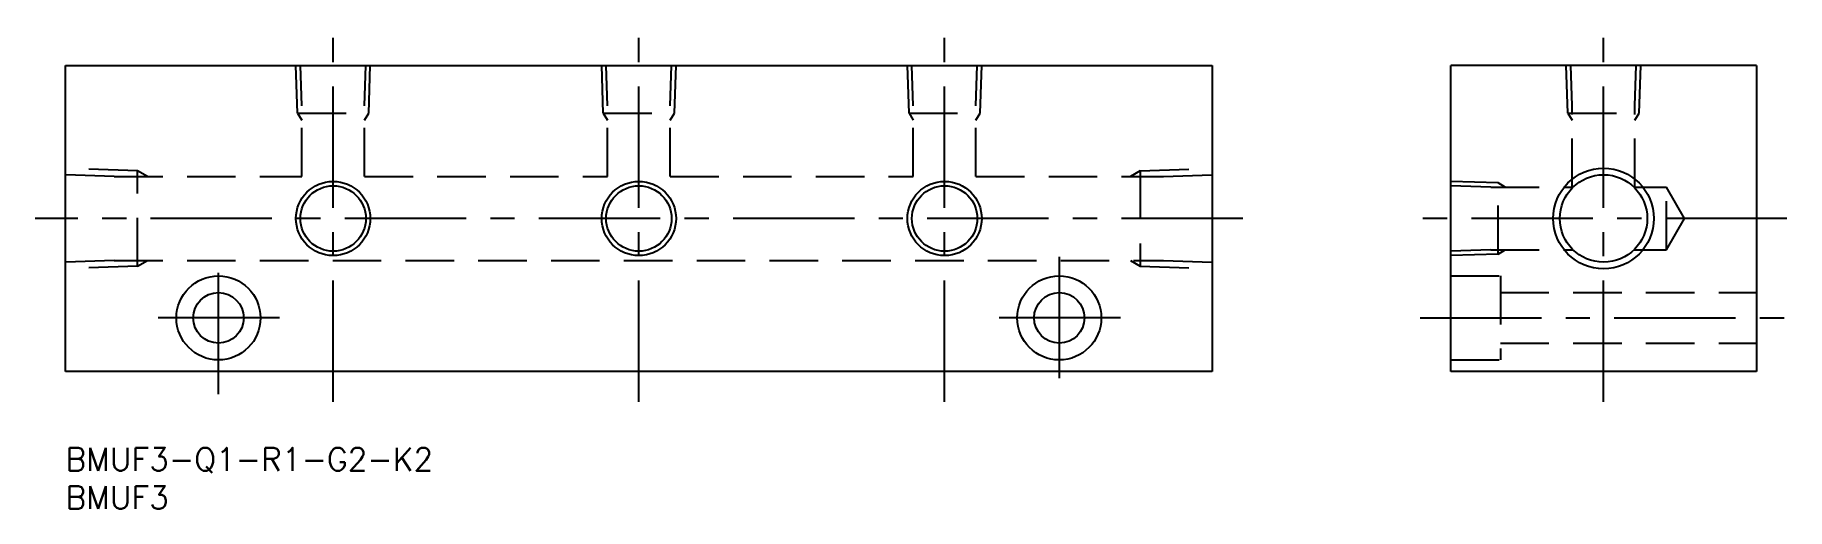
# Model space of a CAD drawing. Extents: x -4 to 225, y -8 to 54.
import ezdxf

# ---------------------------------------------------------------- set-up
doc = ezdxf.new("R2010")
doc.units = 0
doc.header["$LTSCALE"] = 0.5
doc.linetypes.add('CENTER', pattern=[50.8, 31.75, -6.35, 6.35, -6.35])
doc.linetypes.add('DASHED', pattern=[19.05, 12.7, -6.35])
for name, color, linetype in [('MSM_CENTER', 1, 'CENTER'), ('MSM_CONTINUOUS', 7, 'CONTINUOUS'), ('MSM_DASHED', 4, 'DASHED'), ('MSM_NARROW', 5, 'CONTINUOUS'), ('MSM_PART_NUMBER', 7, 'CONTINUOUS')]:
    doc.layers.add(name, color=color, linetype=linetype)
doc.styles.get("Standard").update_dxf_attribs({"font": 'txt.shx', "height": 3, "bigfont": 'bigfont.shx'})

# ---------------------------------------------------------------- blocks, each defined once
blk = doc.blocks.new('*U5')
at = {"layer": 'MSM_PART_NUMBER'}
blk.add_text('BMUF3-Q1-R1-G2-K2', height=3, dxfattribs=at).set_placement((0, -3))
blk = doc.blocks.new('*U6')
at = {"layer": 'MSM_PART_NUMBER'}
blk.add_text('BMUF3', height=3, dxfattribs=at).set_placement((0, -8))

msp = doc.modelspace()

# ---------------------------------------------------------------- linework, layer by layer
at = {"layer": 'MSM_CENTER'}
for p, q in [((35, 6), (35, 54)), ((75, 6), (75, 54)), ((115, 6), (115, 54)), ((201.21, 6), (201.21, 54)), ((154, 30), (-4, 30)), ((225.21, 30), (177.21, 30)), ((20, 7), (20, 25)), ((130, 25), (130, 7)), ((28, 17), (12, 17)), ((138, 17), (122, 17)), ((177.21, 17), (225.21, 17))]:
    msp.add_line(p, q, dxfattribs=at)
at = {"layer": 'MSM_CONTINUOUS'}
for p, q in [((0, 50), (150, 50)), ((0, 10), (0, 50)), ((150, 50), (150, 10)), ((221.21, 50), (181.21, 50)), ((181.21, 10), (181.21, 50)), ((221.21, 50), (221.21, 10)), ((150, 10), (0, 10)), ((221.21, 10), (181.21, 10))]:
    msp.add_line(p, q, dxfattribs=at)
for centre, radius in [((201.21, 30), 5.72), ((35, 30), 4.28), ((75, 30), 4.28), ((115, 30), 4.28), ((20, 17), 5.5), ((130, 17), 5.5), ((20, 17), 3.3), ((130, 17), 3.3)]:
    msp.add_circle(centre, radius, dxfattribs=at)
at = {"layer": 'MSM_DASHED'}
for p, q in [((30.35, 43.8), (30.14, 50)), ((30.9, 44.76), (30.72, 50)), ((39.1, 44.76), (39.28, 50)), ((39.65, 43.8), (39.86, 50)), ((70.35, 43.8), (70.14, 50)), ((70.9, 44.76), (70.72, 50)), ((79.1, 44.76), (79.28, 50)), ((79.65, 43.8), (79.86, 50)), ((110.35, 43.8), (110.14, 50)), ((110.9, 44.76), (110.72, 50)), ((119.1, 44.76), (119.28, 50)), ((119.65, 43.8), (119.86, 50)), ((196.56, 43.8), (196.34, 50)), ((197.11, 44.76), (196.92, 50)), ((205.31, 44.76), (205.49, 50)), ((205.86, 43.8), (206.07, 50)), ((30.35, 43.8), (30.9, 42.85)), ((30.35, 43.8), (39.65, 43.8)), ((30.9, 35.5), (30.9, 44.76)), ((39.1, 35.5), (39.1, 44.76)), ((39.1, 42.85), (39.65, 43.8)), ((70.35, 43.8), (70.9, 42.85)), ((70.35, 43.8), (79.65, 43.8)), ((70.9, 35.5), (70.9, 44.76)), ((79.1, 35.5), (79.1, 44.76)), ((79.1, 42.85), (79.65, 43.8)), ((110.35, 43.8), (110.9, 42.85)), ((110.35, 43.8), (119.65, 43.8)), ((110.9, 35.5), (110.9, 44.76)), ((119.1, 35.5), (119.1, 44.76)), ((119.1, 42.85), (119.65, 43.8)), ((196.56, 43.8), (197.11, 42.85)), ((196.56, 43.8), (205.86, 43.8)), ((197.11, 34.1), (197.11, 44.76)), ((205.31, 34.1), (205.31, 44.76)), ((205.31, 42.85), (205.86, 43.8)), ((9.4, 36.25), (0, 36.58)), ((6.37, 35.5), (0, 35.72)), ((6.37, 35.5), (30.9, 35.5)), ((10.7, 35.5), (9.4, 36.25)), ((9.4, 23.75), (9.4, 36.25)), ((39.1, 35.5), (70.9, 35.5)), ((79.1, 35.5), (110.9, 35.5)), ((119.1, 35.5), (143.63, 35.5)), ((140.6, 36.25), (139.3, 35.5)), ((140.6, 36.25), (150, 36.58)), ((140.6, 36.25), (140.6, 23.75)), ((143.63, 35.5), (150, 35.72)), ((187.41, 34.65), (181.21, 34.86)), ((188.36, 34.1), (187.41, 34.65)), ((187.41, 25.35), (187.41, 34.65)), ((186.45, 34.1), (181.21, 34.28)), ((186.45, 34.1), (197.11, 34.1)), ((205.31, 34.1), (209.46, 34.1)), ((209.46, 25.9), (209.46, 34.1)), ((211.82, 30), (209.46, 34.1)), ((209.46, 25.9), (211.82, 30)), ((186.45, 25.9), (181.21, 25.72)), ((187.41, 25.35), (181.21, 25.14)), ((186.45, 25.9), (197.22, 25.9)), ((187.41, 25.35), (188.36, 25.9)), ((205.2, 25.9), (209.46, 25.9)), ((6.37, 24.5), (0, 24.28)), ((9.4, 23.75), (0, 23.42)), ((6.37, 24.5), (143.63, 24.5)), ((9.4, 23.75), (10.7, 24.5)), ((139.3, 24.5), (140.6, 23.75)), ((140.6, 23.75), (150, 23.42)), ((143.63, 24.5), (150, 24.28)), ((181.21, 22.5), (187.71, 22.5)), ((187.71, 22.5), (187.71, 11.5)), ((187.71, 20.3), (221.21, 20.3)), ((181.21, 11.5), (187.71, 11.5)), ((187.71, 13.7), (221.21, 13.7))]:
    msp.add_line(p, q, dxfattribs=at)
at = {"layer": 'MSM_NARROW'}
for centre, radius in [((35, 30), 4.86), ((75, 30), 4.86), ((115, 30), 4.86), ((201.21, 30), 6.58)]:
    msp.add_circle(centre, radius, dxfattribs=at)

# ---------------------------------------------------------------- block references
at = {"layer": 'MSM_CONTINUOUS'}
for name in ['*U5', '*U6']:
    msp.add_blockref(name, (0, 0), dxfattribs=at)

doc.saveas('drawing.dxf')
